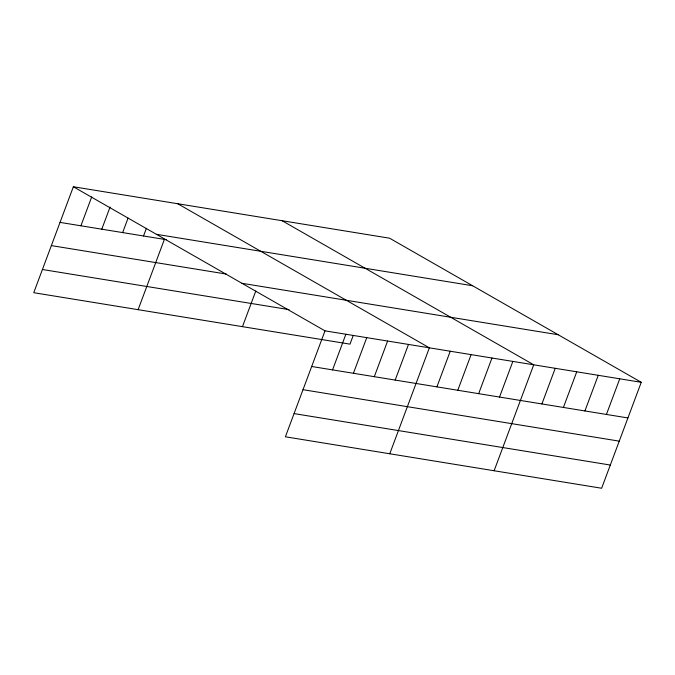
<?xml version="1.0" encoding="UTF-8"?>
<svg xmlns="http://www.w3.org/2000/svg" width="675" height="675" viewBox="0 0 675 675"><rect width="100%" height="100%" fill="white"/><g stroke="black" fill="none" stroke-linecap="round" stroke-linejoin="round"><path stroke-width="1.01" d="M641.25 382.303L325.004 330.851L285.398 436.792L601.636 488.244L641.25 382.303L389.602 238.207L73.364 186.756L33.75 292.697L349.996 344.149L353.244 335.45M80.907 225.796L91.716 196.898M101.782 229.188L110.067 207.031M122.648 232.588L128.056 218.135M143.522 235.98L146.407 228.277M138.113 309.682L164.396 239.38M242.468 326.658L255.791 291.026M332.556 369.892L345.878 334.243M353.422 373.283L366.753 337.643M374.296 376.684L387.619 341.035M395.17 380.076L408.493 344.436M389.753 453.777L429.368 347.827L177.719 203.732M436.911 386.868L450.242 351.228M457.785 390.26L471.108 354.62M478.659 393.66L491.982 358.012M499.525 397.052L512.857 361.412M494.117 470.753L533.731 364.804L282.082 220.708M541.907 403.945L555.23 368.305M563.406 407.447L576.737 371.807M584.913 410.948L598.244 375.3M606.42 414.442L619.743 378.802M156.406 234.309L472.652 285.753M60.033 222.396L166.379 239.701M51.359 245.599L226.285 274.058M241.962 283.298L558.208 334.749M42.424 269.502L289.035 309.623M311.681 366.491L627.927 417.943M303.007 389.694L619.253 441.146M294.072 413.598L610.31 465.041M73.364 186.756L325.004 330.851"/></g></svg>
